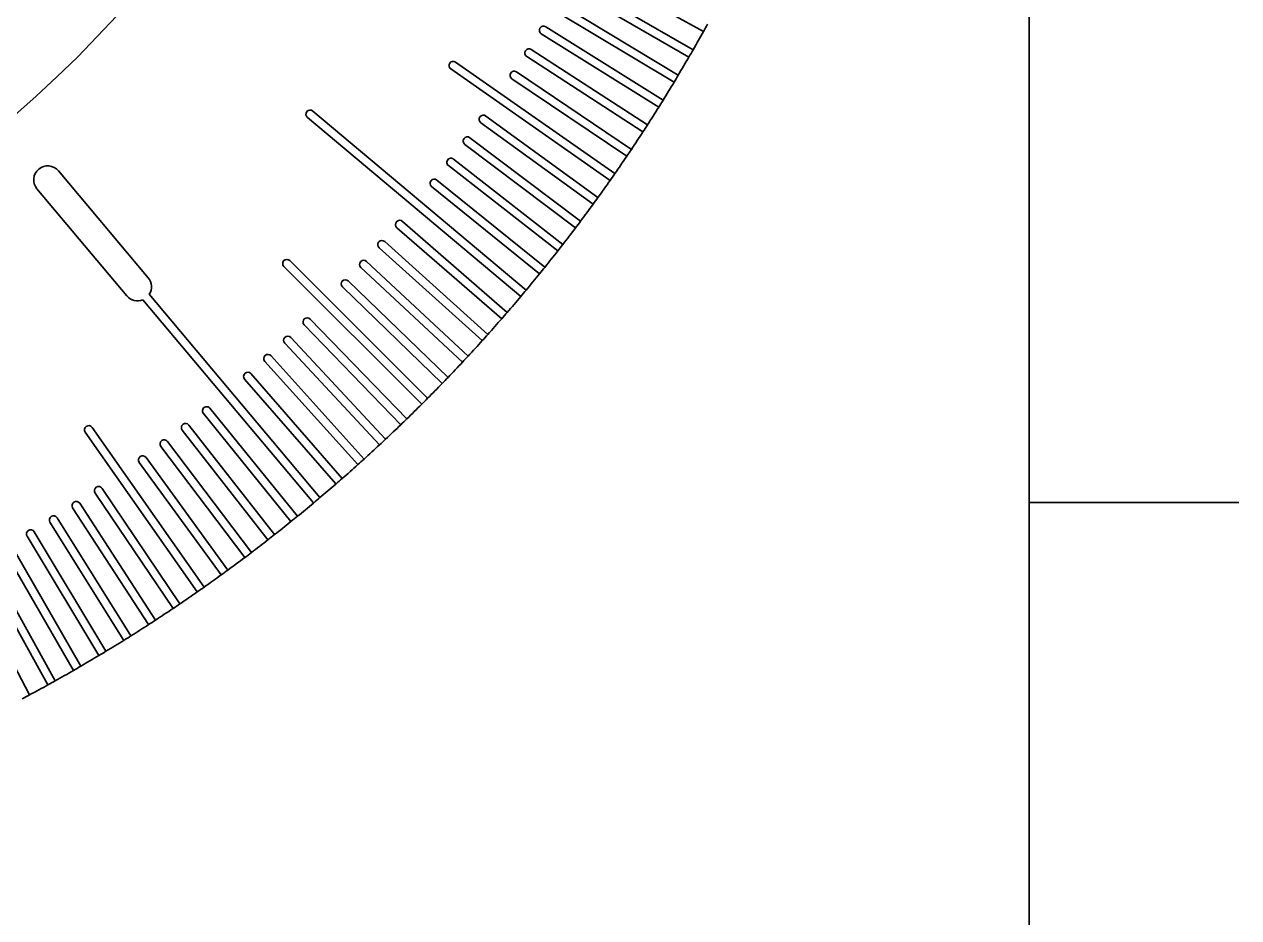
# Model space of a CAD drawing. Extents: x 0 to 297, y 0 to 210.
# Drawn here: x 251.05 to 294.5, y 37.64 to 69.62 of the extents above; entities that cross this region are included whole.
import ezdxf

# ---------------------------------------------------------------- set-up
doc = ezdxf.new("R2010")
doc.units = 0

msp = doc.modelspace()

# ---------------------------------------------------------------- linework, layer by layer
at = {"color": 7, "lineweight": 35}
for p, q in [((287, 10), (287, 200)), ((287, 70), (287, 10))]:
    msp.add_line(p, q, dxfattribs=at)
at = {"color": 7, "lineweight": 35, "ltscale": 0.236814}
msp.add_line((274.98, 68.706), (266.777, 73.442), dxfattribs=at)
at = {"color": 7, "lineweight": 35, "ltscale": 0.236825}
msp.add_line((266.627, 73.182), (274.83, 68.446), dxfattribs=at)
at = {"color": 7, "lineweight": 35, "ltscale": 0.123711}
msp.add_line((271.02, 71.756), (275.348, 69.357), dxfattribs=at)
at = {"color": 7, "lineweight": 35, "ltscale": 0.123787}
msp.add_line((270.053, 70.093), (274.298, 67.543), dxfattribs=at)
at = {"color": 7, "lineweight": 35, "ltscale": 0.123777}
msp.add_line((274.452, 67.8), (270.208, 70.35), dxfattribs=at)
at = {"color": 7, "lineweight": 35, "ltscale": 0.123813}
msp.add_line((273.908, 66.905), (269.708, 69.529), dxfattribs=at)
at = {"color": 7, "lineweight": 35, "ltscale": 0.123824}
msp.add_line((269.549, 69.275), (273.749, 66.65), dxfattribs=at)
at = {"color": 7, "lineweight": 35, "ltscale": 0.12385}
msp.add_line((273.348, 66.019), (269.193, 68.717), dxfattribs=at)
at = {"color": 7, "lineweight": 35, "ltscale": 0.173922}
msp.add_line((272.182, 64.276), (266.484, 68.266), dxfattribs=at)
at = {"color": 7, "lineweight": 35, "ltscale": 0.12386}
msp.add_line((269.03, 68.465), (273.185, 65.767), dxfattribs=at)
at = {"color": 7, "lineweight": 35, "ltscale": 0.173933}
msp.add_line((266.312, 68.021), (272.011, 64.03), dxfattribs=at)
at = {"color": 7, "lineweight": 35, "ltscale": 0.123886}
msp.add_line((272.773, 65.142), (268.665, 67.913), dxfattribs=at)
at = {"color": 7, "lineweight": 35, "ltscale": 0.123897}
msp.add_line((268.497, 67.665), (272.605, 64.893), dxfattribs=at)
at = {"color": 7, "lineweight": 35, "ltscale": 0.249096}
msp.add_line((269.009, 60.107), (261.376, 66.512), dxfattribs=at)
at = {"color": 7, "lineweight": 35, "ltscale": 0.249106}
msp.add_line((261.183, 66.282), (268.816, 59.877), dxfattribs=at)
at = {"color": 7, "lineweight": 35, "ltscale": 0.123968}
msp.add_line((267.389, 66.092), (271.401, 63.177), dxfattribs=at)
at = {"color": 7, "lineweight": 35, "ltscale": 0.123958}
msp.add_line((271.577, 63.42), (267.566, 66.335), dxfattribs=at)
at = {"color": 7, "lineweight": 35, "ltscale": 0.124003}
msp.add_line((266.815, 65.321), (270.777, 62.336), dxfattribs=at)
at = {"color": 7, "lineweight": 35, "ltscale": 0.123994}
msp.add_line((270.957, 62.575), (266.996, 65.56), dxfattribs=at)
at = {"color": 7, "lineweight": 35, "ltscale": 0.124028}
msp.add_line((270.322, 61.741), (266.412, 64.796), dxfattribs=at)
at = {"color": 7, "lineweight": 35, "ltscale": 0.125}
for p, q in [((255.487, 60.543), (252.273, 64.373)), ((251.507, 63.73), (254.721, 59.9))]:
    msp.add_line(p, q, dxfattribs=at)
at = {"color": 7, "lineweight": 35, "ltscale": 0.124038}
msp.add_line((266.228, 64.559), (270.137, 61.505), dxfattribs=at)
at = {"color": 7, "lineweight": 35, "ltscale": 0.124063}
msp.add_line((269.672, 60.919), (265.816, 64.042), dxfattribs=at)
at = {"color": 7, "lineweight": 35, "ltscale": 0.124072}
msp.add_line((265.627, 63.808), (269.484, 60.685), dxfattribs=at)
at = {"color": 7, "lineweight": 35, "ltscale": 0.12413}
msp.add_line((268.331, 59.307), (264.584, 62.565), dxfattribs=at)
at = {"color": 7, "lineweight": 35, "ltscale": 0.124139}
msp.add_line((264.387, 62.338), (268.134, 59.081), dxfattribs=at)
at = {"color": 7, "lineweight": 35, "ltscale": 0.124162}
msp.add_line((267.639, 58.52), (263.948, 61.843), dxfattribs=at)
at = {"color": 7, "lineweight": 35, "ltscale": 0.124172}
msp.add_line((263.748, 61.62), (267.439, 58.296), dxfattribs=at)
at = {"color": 7, "lineweight": 35, "ltscale": 0.174266}
msp.add_line((260.342, 60.947), (265.271, 56.018), dxfattribs=at)
at = {"color": 7, "lineweight": 35, "ltscale": 0.174257}
msp.add_line((265.483, 56.23), (260.554, 61.159), dxfattribs=at)
at = {"color": 7, "lineweight": 35, "ltscale": 0.124204}
msp.add_line((263.096, 60.913), (266.729, 57.524), dxfattribs=at)
at = {"color": 7, "lineweight": 35, "ltscale": 0.124195}
msp.add_line((266.934, 57.744), (263.301, 61.132), dxfattribs=at)
at = {"color": 7, "lineweight": 35, "ltscale": 0.124226}
msp.add_line((266.215, 56.981), (262.641, 60.433), dxfattribs=at)
at = {"color": 7, "lineweight": 35, "ltscale": 0.124235}
msp.add_line((262.432, 60.217), (266.007, 56.765), dxfattribs=at)
at = {"color": 7, "lineweight": 35, "ltscale": 0.237489}
msp.add_line((255.296, 59.76), (261.402, 52.483), dxfattribs=at)
at = {"color": 7, "lineweight": 35, "ltscale": 0.237482}
msp.add_line((261.632, 52.676), (255.526, 59.953), dxfattribs=at)
at = {"color": 7, "lineweight": 35, "ltscale": 0.124297}
msp.add_line((261.068, 58.861), (264.522, 55.284), dxfattribs=at)
at = {"color": 7, "lineweight": 35, "ltscale": 0.124288}
msp.add_line((264.738, 55.493), (261.284, 59.069), dxfattribs=at)
at = {"color": 7, "lineweight": 35, "ltscale": 0.124319}
msp.add_line((263.98, 54.768), (260.588, 58.405), dxfattribs=at)
at = {"color": 7, "lineweight": 35, "ltscale": 0.124327}
msp.add_line((260.369, 58.201), (263.761, 54.564), dxfattribs=at)
at = {"color": 7, "lineweight": 35, "ltscale": 0.124356}
msp.add_line((259.658, 57.553), (262.987, 53.856), dxfattribs=at)
at = {"color": 7, "lineweight": 35, "ltscale": 0.124348}
msp.add_line((263.209, 54.057), (259.881, 57.754), dxfattribs=at)
at = {"color": 7, "lineweight": 35, "ltscale": 0.124385}
msp.add_line((258.936, 56.918), (262.2, 53.163), dxfattribs=at)
at = {"color": 7, "lineweight": 35, "ltscale": 0.124377}
msp.add_line((262.427, 53.36), (259.163, 57.114), dxfattribs=at)
at = {"color": 7, "lineweight": 35, "ltscale": 0.124441}
msp.add_line((257.46, 55.685), (260.592, 51.817), dxfattribs=at)
at = {"color": 7, "lineweight": 35, "ltscale": 0.124434}
msp.add_line((260.825, 52.006), (257.693, 55.874), dxfattribs=at)
at = {"color": 7, "lineweight": 35, "ltscale": 0.249657}
msp.add_line((253.074, 46.639), (248.081, 55.288), dxfattribs=at)
at = {"color": 7, "lineweight": 35, "ltscale": 0.174539}
msp.add_line((257.485, 49.471), (253.48, 55.19), dxfattribs=at)
at = {"color": 7, "lineweight": 35, "ltscale": 0.124461}
msp.add_line((260.007, 51.35), (256.942, 55.273), dxfattribs=at)
at = {"color": 7, "lineweight": 35, "ltscale": 0.249663}
msp.add_line((247.821, 55.138), (252.814, 46.489), dxfattribs=at)
at = {"color": 7, "lineweight": 35, "ltscale": 0.174546}
msp.add_line((253.235, 55.017), (257.239, 49.298), dxfattribs=at)
at = {"color": 7, "lineweight": 35, "ltscale": 0.124468}
msp.add_line((256.705, 55.089), (259.771, 51.165), dxfattribs=at)
at = {"color": 7, "lineweight": 35, "ltscale": 0.124495}
msp.add_line((255.941, 54.505), (258.938, 50.528), dxfattribs=at)
at = {"color": 7, "lineweight": 35, "ltscale": 0.124487}
msp.add_line((259.177, 50.709), (256.18, 54.686), dxfattribs=at)
at = {"color": 7, "lineweight": 35, "ltscale": 0.124521}
msp.add_line((255.166, 53.935), (258.094, 49.906), dxfattribs=at)
at = {"color": 7, "lineweight": 35, "ltscale": 0.124514}
msp.add_line((258.336, 50.082), (255.409, 54.112), dxfattribs=at)
at = {"color": 7, "lineweight": 35, "ltscale": 0.124571}
msp.add_line((253.588, 52.837), (256.374, 48.706), dxfattribs=at)
at = {"color": 7, "lineweight": 35, "ltscale": 0.124564}
msp.add_line((256.623, 48.874), (253.837, 53.004), dxfattribs=at)
at = {"color": 7, "lineweight": 35, "ltscale": 0.124595}
msp.add_line((252.784, 52.308), (255.499, 48.128), dxfattribs=at)
at = {"color": 7, "lineweight": 35, "ltscale": 0.124588}
msp.add_line((255.75, 48.292), (253.036, 52.471), dxfattribs=at)
at = {"color": 7, "lineweight": 35, "ltscale": 0.1875}
msp.add_line((287, 52.5), (294.5, 52.5), dxfattribs=at)
at = {"color": 7, "lineweight": 35, "ltscale": 0.124618}
msp.add_line((251.972, 51.794), (254.614, 47.566), dxfattribs=at)
at = {"color": 7, "lineweight": 35, "ltscale": 0.124611}
msp.add_line((254.868, 47.725), (252.226, 51.953), dxfattribs=at)
at = {"color": 7, "lineweight": 35, "ltscale": 0.124641}
msp.add_line((251.151, 51.293), (253.718, 47.02), dxfattribs=at)
at = {"color": 7, "lineweight": 35, "ltscale": 0.124634}
msp.add_line((253.975, 47.175), (251.408, 51.448), dxfattribs=at)
at = {"color": 7, "lineweight": 35, "ltscale": 0.124678}
msp.add_line((252.163, 46.12), (249.745, 50.482), dxfattribs=at)
at = {"color": 7, "lineweight": 35, "ltscale": 0.124699}
msp.add_line((251.243, 45.616), (248.901, 50.02), dxfattribs=at)
at = {"color": 7, "lineweight": 35, "ltscale": 0.124684}
msp.add_line((249.482, 50.336), (251.9, 45.974), dxfattribs=at)
at = {"color": 7, "lineweight": 35}
for radius in [42.5, 32.5]:
    msp.add_circle((222.901, 98.5), radius, dxfattribs=at)
for centre, radius, start, end in [((269.628, 69.402), 0.15, 58, 238), ((222.901, 98.5), 60, 330.94028, 331.22676), ((222.901, 98.5), 60, 330.22594, 330.94028), ((269.111, 68.591), 0.15, 57, 237), ((222.901, 98.5), 60, 329.93946, 330.22594), ((266.398, 68.144), 0.15, 55, 235), ((222.901, 98.5), 60, 329.22509, 329.93946), ((268.581, 67.789), 0.15, 56, 236), ((222.901, 98.5), 60, 328.93861, 329.22509), ((222.901, 98.5), 60, 328.22423, 328.93861), ((261.279, 66.397), 0.15, 50, 230), ((222.901, 98.5), 60, 327.22333, 327.93774), ((222.901, 98.5), 60, 327.93774, 328.22423), ((267.478, 66.214), 0.15, 54, 234), ((222.901, 98.5), 60, 326.22241, 326.93685), ((222.901, 98.5), 60, 326.93685, 327.22333), ((266.905, 65.44), 0.15, 53, 233), ((266.32, 64.678), 0.15, 52, 232), ((222.901, 98.5), 60, 325.22147, 325.93593), ((222.901, 98.5), 60, 325.93593, 326.22241), ((251.89, 64.052), 0.5, 40, 220), ((265.721, 63.925), 0.15, 51, 231), ((222.901, 98.5), 60, 324.2205, 324.93498), ((222.901, 98.5), 60, 324.93498, 325.22147), ((222.901, 98.5), 60, 323.2195, 323.93402), ((222.901, 98.5), 60, 323.93402, 324.2205), ((264.485, 62.452), 0.15, 49, 229), ((222.901, 98.5), 60, 322.93302, 323.2195), ((222.901, 98.5), 60, 322.21849, 322.93302), ((263.848, 61.731), 0.15, 48, 228), ((222.901, 98.5), 60, 321.93201, 322.21849), ((222.901, 98.5), 60, 321.21745, 321.93201), ((260.448, 61.053), 0.15, 45, 225), ((263.198, 61.022), 0.15, 47, 227), ((222.901, 98.5), 60, 320.93097, 321.21745), ((255.104, 60.222), 0.5, 327.4576, 40), ((262.536, 60.325), 0.15, 46, 226), ((222.901, 98.5), 60, 320.21639, 320.93097), ((222.901, 98.5), 60, 319.92991, 320.21639), ((255.104, 60.222), 0.5, 220, 292.5424), ((222.901, 98.5), 60, 319.21531, 319.92991), ((261.176, 58.965), 0.15, 44, 224), ((222.901, 98.5), 60, 318.92883, 319.21531), ((222.901, 98.5), 60, 318.2142, 318.92883), ((260.479, 58.303), 0.15, 43, 223), ((222.901, 98.5), 60, 317.21308, 317.92773), ((222.901, 98.5), 60, 317.92773, 318.2142), ((259.77, 57.653), 0.15, 42, 222), ((222.901, 98.5), 60, 316.21193, 316.9266), ((222.901, 98.5), 60, 316.9266, 317.21308), ((259.05, 57.016), 0.15, 41, 221), ((222.901, 98.5), 60, 315.92545, 316.21193), ((222.901, 98.5), 60, 315.21076, 315.92545), ((222.901, 98.5), 60, 314.92429, 315.21076), ((257.576, 55.78), 0.15, 39, 219), ((222.901, 98.5), 60, 314.20958, 314.92429), ((253.358, 55.104), 0.15, 35, 215), ((256.824, 55.181), 0.15, 38, 218), ((222.901, 98.5), 60, 313.20836, 313.9231), ((222.901, 98.5), 60, 313.9231, 314.20958), ((256.061, 54.596), 0.15, 37, 217), ((222.901, 98.5), 60, 312.92189, 313.20836), ((222.901, 98.5), 60, 312.20714, 312.92189), ((255.288, 54.024), 0.15, 36, 216), ((222.901, 98.5), 60, 311.92066, 312.20714), ((222.901, 98.5), 60, 311.20589, 311.92066), ((253.712, 52.921), 0.15, 34, 214), ((222.901, 98.5), 60, 310.20462, 310.91941), ((222.901, 98.5), 60, 310.91941, 311.20589), ((222.901, 98.5), 60, 309.91814, 310.20462), ((252.91, 52.39), 0.15, 33, 213), ((222.901, 98.5), 60, 309.20333, 309.91814), ((252.099, 51.873), 0.15, 32, 212), ((222.901, 98.5), 60, 308.20203, 308.91686), ((222.901, 98.5), 60, 308.91686, 309.20333), ((251.279, 51.371), 0.15, 31, 211), ((222.901, 98.5), 60, 307.91555, 308.20203), ((222.901, 98.5), 60, 307.20071, 307.91555), ((222.901, 98.5), 60, 306.19937, 306.91423), ((222.901, 98.5), 60, 306.91423, 307.20071), ((222.901, 98.5), 60, 305.91289, 306.19937), ((222.901, 98.5), 60, 305.19801, 305.91289), ((222.901, 98.5), 60, 304.19664, 304.91153), ((222.901, 98.5), 60, 304.91153, 305.19801), ((222.901, 98.5), 60, 303.19525, 303.91016), ((222.901, 98.5), 60, 303.91016, 304.19664), ((222.901, 98.5), 60, 302.90877, 303.19525), ((222.901, 98.5), 60, 302.19384, 302.90877), ((222.901, 98.5), 60, 301.19242, 301.90736), ((222.901, 98.5), 60, 301.90736, 302.19384), ((222.901, 98.5), 60, 300.19098, 300.90594), ((222.901, 98.5), 60, 300.90594, 301.19242), ((222.901, 98.5), 60, 299.18953, 299.90451), ((222.901, 98.5), 60, 299.90451, 300.19098), ((222.901, 98.5), 60, 298.90306, 299.18953), ((222.901, 98.5), 60, 298.18807, 298.90306), ((222.901, 98.5), 60, 297.90159, 298.18807)]:
    msp.add_arc(centre, radius, start, end, dxfattribs=at)

doc.saveas('drawing.dxf')
